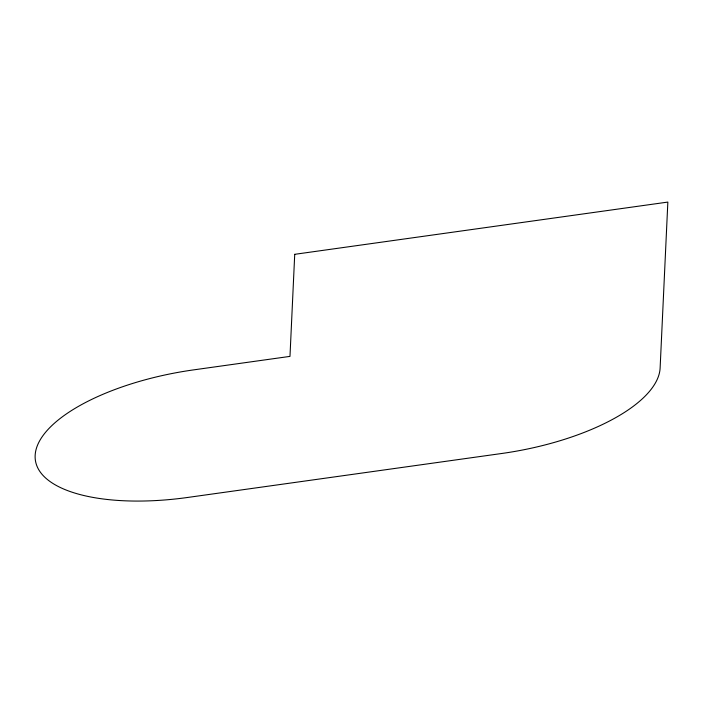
<?xml version="1.0" encoding="UTF-8"?>
<svg xmlns="http://www.w3.org/2000/svg" width="703" height="703" viewBox="0 0 703 703"><rect width="100%" height="100%" fill="white"/><g stroke="black" fill="none" stroke-linecap="round" stroke-linejoin="round"><path stroke-width="1.05" d="M294.724 254.319L289.979 356.386L193.589 369.883A157.507 62.558 -10 0 0 35.15 455.439A157.507 62.558 -10 0 0 187.648 497.46L501.696 453.497A157.507 62.558 -10 0 0 660.126 367.933L667.85 202.077L294.724 254.319"/></g></svg>
